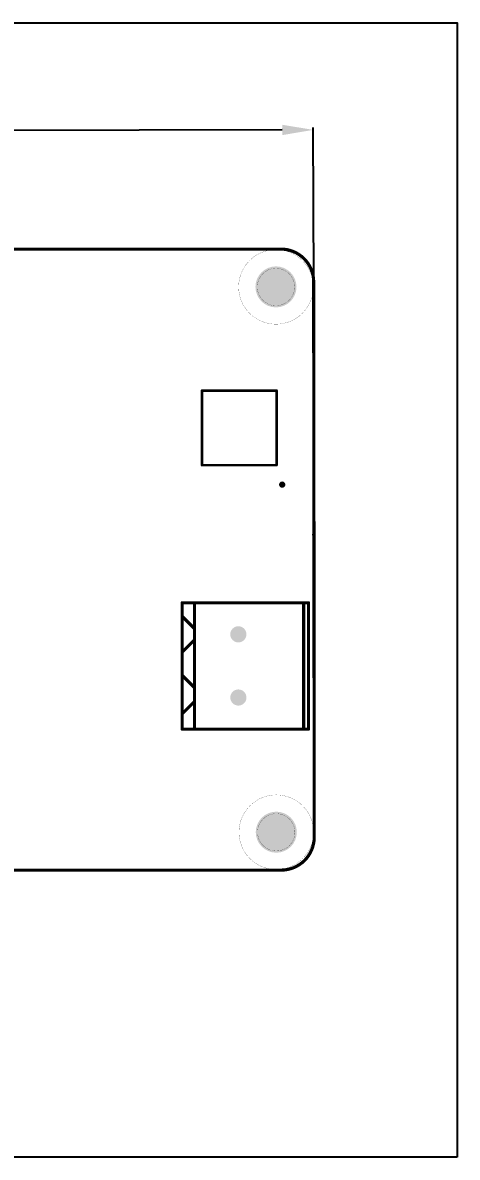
# Model space of a CAD drawing. Header units: inches. Extents: x -321 to 314, y 1 to 115.
# Drawn here: x -61.8 to -26.9, y 1.2 to 92.5 of the extents above; entities that cross this region are included whole.
import ezdxf

# ---------------------------------------------------------------- set-up
doc = ezdxf.new("R2010")
doc.units = ezdxf.units.IN
for name, color, linetype in [('Mechanical1', 6, 'Continuous'), ('PadHoleLayer', 156, 'Continuous'), ('TopOverlay', 2, 'Continuous')]:
    doc.layers.add(name, color=color, linetype=linetype)
doc.dimstyles.get("Standard").update_dxf_attribs({"dimtxt": 0.18, "dimasz": 0.18, "dimexe": 0.18, "dimexo": 0.0625, "dimgap": 0.09, "dimtad": 0, "dimtih": 1, "dimtoh": 1, "dimdec": 4, "dimzin": 0, "dimdsep": 46, "dimtxsty": 'Standard', "dimcen": 0.09, "dimadec": 0, "dimazin": 0, "dimtfac": 1, "dimtdec": 4, "dimtofl": 0, "dimtmove": 0, "dimatfit": 3, "dimfxl": 1, "dimtolj": 1, "dimtzin": 0, "dimarcsym": 0})

# ---------------------------------------------------------------- blocks, each defined once
blk = doc.blocks.new('*D167')
at = {"color": 0, "lineweight": -2, "ltscale": 5, "transparency": 16777216}
for p, q in [((-38.45, 71.674), (-38.48, 84.012)), ((-138.35, 71.431), (-138.38, 83.77)), ((-135.879, 83.596), (-91.701, 83.703)), ((-40.98, 83.826), (-85.187, 83.719))]:
    blk.add_line(p, q, dxfattribs=at)
at = {"color": 0, "ltscale": 5, "transparency": 16777216}
for points in [[(-135.88, 84.012), (-135.878, 83.179), (-138.379, 83.59)], [(-40.981, 84.243), (-40.979, 83.41), (-38.48, 83.832)]]:
    blk.add_solid(points, dxfattribs=at)
at = {"layer": 'Defpoints', "color": 0, "ltscale": 5, "transparency": 16777216}
for p in [(-38.48, 83.832), (-138.35, 71.368), (-38.45, 71.611)]:
    blk.add_point(p, dxfattribs=at)
at = {"color": 0, "ltscale": 5, "transparency": 16777216, "insert": (-88.444, 83.711), "char_height": 2, "attachment_point": 5}
blk.add_mtext('\\A1;100.0', dxfattribs=at)
blk = doc.blocks.new('WJ500V_5_08_2P_33')
at = {"layer": 'PadHoleLayer'}
h = blk.add_hatch(color=156, dxfattribs=at)
edge = h.paths.add_edge_path()
edge.add_arc((-2.353, -0.625), 0.65, 0, 360)
h = blk.add_hatch(color=156, dxfattribs=at)
edge = h.paths.add_edge_path()
edge.add_arc((2.727, -0.625), 0.65, 0, 360)
at = {"layer": 'TopOverlay'}
for points in [[(-4.893, -5.144, 0.254, 0.254, 0), (-4.893, 5.016, 0.254, 0.254, 0)], [(5.267, 4.618, 0.254, 0.254, 0), (-4.878, 4.618, 0.254, 0.254, 0)], [(5.267, 5.013, 0.254, 0.254, 0), (-4.867, 5.013, 0.254, 0.254, 0)], [(5.267, -5.147, 0.254, 0.254, 0), (5.267, 5.013, 0.254, 0.254, 0)], [(5.267, -4.156, 0.254, 0.254, 0), (-4.849, -4.156, 0.254, 0.254, 0)], [(-3.783, -5.125, 0.254, 0.254, 0), (-2.823, -4.165, 0.254, 0.254, 0)], [(-0.933, -5.125, 0.254, 0.254, 0), (-1.893, -4.165, 0.254, 0.254, 0)], [(0.937, -5.143, 0.254, 0.254, 0), (1.897, -4.183, 0.254, 0.254, 0)], [(4.047, -5.143, 0.254, 0.254, 0), (3.087, -4.183, 0.254, 0.254, 0)], [(5.267, -5.147, 0.254, 0.254, 0), (-4.867, -5.147, 0.254, 0.254, 0)]]:
    blk.add_lwpolyline(points, format="xyseb", dxfattribs=at)
for points in [[(-4.957, 5.016, 0.127, 0.127, 1), (-4.83, 5.016, 0.127, 0.127, 1)], [(-4.942, 4.618, 0.127, 0.127, 1), (-4.815, 4.618, 0.127, 0.127, 1)], [(-4.93, 5.013, 0.127, 0.127, 1), (-4.803, 5.013, 0.127, 0.127, 1)], [(5.203, 5.013, 0.127, 0.127, 1), (5.33, 5.013, 0.127, 0.127, 1)], [(5.203, 5.013, 0.127, 0.127, 1), (5.33, 5.013, 0.127, 0.127, 1)], [(5.203, 4.618, 0.127, 0.127, 1), (5.33, 4.618, 0.127, 0.127, 1)], [(-4.913, -4.156, 0.127, 0.127, 1), (-4.786, -4.156, 0.127, 0.127, 1)], [(-2.886, -4.165, 0.127, 0.127, 1), (-2.759, -4.165, 0.127, 0.127, 1)], [(-1.957, -4.165, 0.127, 0.127, 1), (-1.83, -4.165, 0.127, 0.127, 1)], [(1.833, -4.183, 0.127, 0.127, 1), (1.96, -4.183, 0.127, 0.127, 1)], [(3.024, -4.183, 0.127, 0.127, 1), (3.151, -4.183, 0.127, 0.127, 1)], [(5.203, -4.156, 0.127, 0.127, 1), (5.33, -4.156, 0.127, 0.127, 1)], [(-4.957, -5.144, 0.127, 0.127, 1), (-4.83, -5.144, 0.127, 0.127, 1)], [(-4.93, -5.147, 0.127, 0.127, 1), (-4.803, -5.147, 0.127, 0.127, 1)], [(-3.847, -5.125, 0.127, 0.127, 1), (-3.72, -5.125, 0.127, 0.127, 1)], [(-0.996, -5.125, 0.127, 0.127, 1), (-0.869, -5.125, 0.127, 0.127, 1)], [(0.873, -5.143, 0.127, 0.127, 1), (1, -5.143, 0.127, 0.127, 1)], [(3.984, -5.143, 0.127, 0.127, 1), (4.111, -5.143, 0.127, 0.127, 1)], [(5.203, -5.147, 0.127, 0.127, 1), (5.33, -5.147, 0.127, 0.127, 1)], [(5.203, -5.147, 0.127, 0.127, 1), (5.33, -5.147, 0.127, 0.127, 1)]]:
    blk.add_lwpolyline(points, format="xyseb", close=True, dxfattribs=at)
blk = doc.blocks.new('TECO_4_1437565_1_V_44')
at = {"layer": 'TopOverlay'}
for points in [[(-3.323, 4.559, 0.25, 0.25, 1), (-3.573, 4.559, 0.25, 0.25, 1)], [(-3.635, 4.559, 0.125, 0.125, 1), (-3.511, 4.559, 0.125, 0.125, 1)], [(-3.385, 4.559, 0.125, 0.125, 1), (-3.26, 4.559, 0.125, 0.125, 1)], [(-3.05, 3, 0.1, 0.1, 1), (-2.95, 3, 0.1, 0.1, 1)], [(-3.05, 3, 0.1, 0.1, 1), (-2.95, 3, 0.1, 0.1, 1)], [(2.95, 3, 0.1, 0.1, 1), (3.05, 3, 0.1, 0.1, 1)], [(2.95, 3, 0.1, 0.1, 1), (3.05, 3, 0.1, 0.1, 1)], [(-3.05, -3, 0.1, 0.1, 1), (-2.95, -3, 0.1, 0.1, 1)], [(-3.05, -3, 0.1, 0.1, 1), (-2.95, -3, 0.1, 0.1, 1)], [(2.95, -3, 0.1, 0.1, 1), (3.05, -3, 0.1, 0.1, 1)], [(2.95, -3, 0.1, 0.1, 1), (3.05, -3, 0.1, 0.1, 1)]]:
    blk.add_lwpolyline(points, format="xyseb", close=True, dxfattribs=at)
for points in [[(-3, 3, 0.2, 0.2, 0), (-3, -3, 0.2, 0.2, 0)], [(3, 3, 0.2, 0.2, 0), (-3, 3, 0.2, 0.2, 0)], [(3, 3, 0.2, 0.2, 0), (3, -3, 0.2, 0.2, 0)], [(3, -3, 0.2, 0.2, 0), (-3, -3, 0.2, 0.2, 0)]]:
    blk.add_lwpolyline(points, format="xyseb", dxfattribs=at)

msp = doc.modelspace()

# ---------------------------------------------------------------- hatches: boundary and pattern name
at = {"layer": 'PadHoleLayer'}
h = msp.add_hatch(color=156, dxfattribs=at)
edge = h.paths.add_edge_path()
edge.add_arc((-41.4796, 71.20631), 1.65, 0, 360)
h = msp.add_hatch(color=156, dxfattribs=at)
edge = h.paths.add_edge_path()
edge.add_arc((-41.4546, 27.35631), 1.65, 0, 360)

# ---------------------------------------------------------------- linework, layer by layer
msp.add_lwpolyline([(-26.90781, 1.21286), (-173.94771, 1.21286), (-173.94771, 92.4508), (-26.90781, 92.4508)], close=True)
at = {"layer": 'Mechanical1', "const_width": 0.254}
for points in [[(-135.47897, 74.23925), (-41.08516, 74.2463)], [(-38.44993, 71.61107), (-38.40414, 26.96352)], [(-38.4546, 51.28131), (-38.44993, 51.28598)], [(-135.18841, 24.26059), (-41.06117, 24.30649)]]:
    msp.add_lwpolyline(points, dxfattribs=at)
at = {"layer": 'Mechanical1'}
for points, const_width in [([(-38.47955, 71.20622, 1), (-44.47954, 71.20622, 1)], 0.0127), ([(-41.14866, 74.2463, 1), (-41.02166, 74.2463, 1)], 0.127), ([(-41.14866, 74.2463, 1), (-41.02166, 74.2463, 1)], 0.127), ([(-39.9816, 71.1963, 1), (-42.9816, 71.1963, 1)], 0.0127), ([(-44.48272, 71.20622, 1), (-44.47637, 71.20622, 1)], 0.00635), ([(-42.98478, 71.1963, 1), (-42.97843, 71.1963, 1)], 0.00635), ([(-39.98478, 71.1963, 1), (-39.97843, 71.1963, 1)], 0.00635), ([(-38.51343, 71.61107, 1), (-38.38643, 71.61107, 1)], 0.127), ([(-38.51343, 71.61107, 1), (-38.38643, 71.61107, 1)], 0.127), ([(-38.48272, 71.20622, 1), (-38.47637, 71.20622, 1)], 0.00635), ([(-38.5181, 51.28131, 1), (-38.3911, 51.28131, 1)], 0.127), ([(-38.51343, 51.28598, 1), (-38.38643, 51.28598, 1)], 0.127), ([(-38.45454, 27.35622, 1), (-44.45454, 27.35622, 1)], 0.0127), ([(-39.9566, 27.3463, 1), (-42.9566, 27.3463, 1)], 0.0127), ([(-44.45772, 27.35622, 1), (-44.45137, 27.35622, 1)], 0.00635), ([(-42.95977, 27.3463, 1), (-42.95342, 27.3463, 1)], 0.00635), ([(-39.95977, 27.3463, 1), (-39.95342, 27.3463, 1)], 0.00635), ([(-38.46764, 26.96352, 1), (-38.34064, 26.96352, 1)], 0.127), ([(-38.46764, 26.96352, 1), (-38.34064, 26.96352, 1)], 0.127), ([(-38.45772, 27.35622, 1), (-38.45137, 27.35622, 1)], 0.00635), ([(-41.12467, 24.30649, 1), (-40.99767, 24.30649, 1)], 0.127), ([(-41.12467, 24.30649, 1), (-40.99767, 24.30649, 1)], 0.127)]:
    msp.add_lwpolyline(points, format="xyb", close=True, dxfattribs=dict(at, const_width=const_width))
at = {"layer": 'Mechanical1', "const_width": 0.254}
for points in [[(-41.08516, 74.2463, -0.41421332), (-38.44993, 71.61107)], [(-38.40414, 26.96352, -0.41421332), (-41.06117, 24.30649)]]:
    msp.add_lwpolyline(points, format="xyb", dxfattribs=at)

# ---------------------------------------------------------------- block references
for name, p, rotation in [('TECO_4_1437565_1_V_44', (-44.4276, 59.86631), 180), ('WJ500V_5_08_2P_33', (-43.87804, 40.91328), 270)]:
    msp.add_blockref(name, p, dxfattribs=dict(rotation=rotation))

# ---------------------------------------------------------------- dimensions: what is measured, and where the dimension line sits
at = {"ltscale": 5}
dim = msp.add_linear_dim(base=(-38.4796, 83.83229), p1=(-138.34973, 71.36849), p2=(-38.44993, 71.61107), angle=0.139123, text='100.0', dimstyle='Standard', override={"dimtxt": 2, "dimasz": 2.5}, dxfattribs=at)
dim.commit()
dim.dimension.update_dxf_attribs({"geometry": '*D167', "text_midpoint": (-88.44386, 83.71097), "dimtype": 161})

doc.saveas('drawing.dxf')
